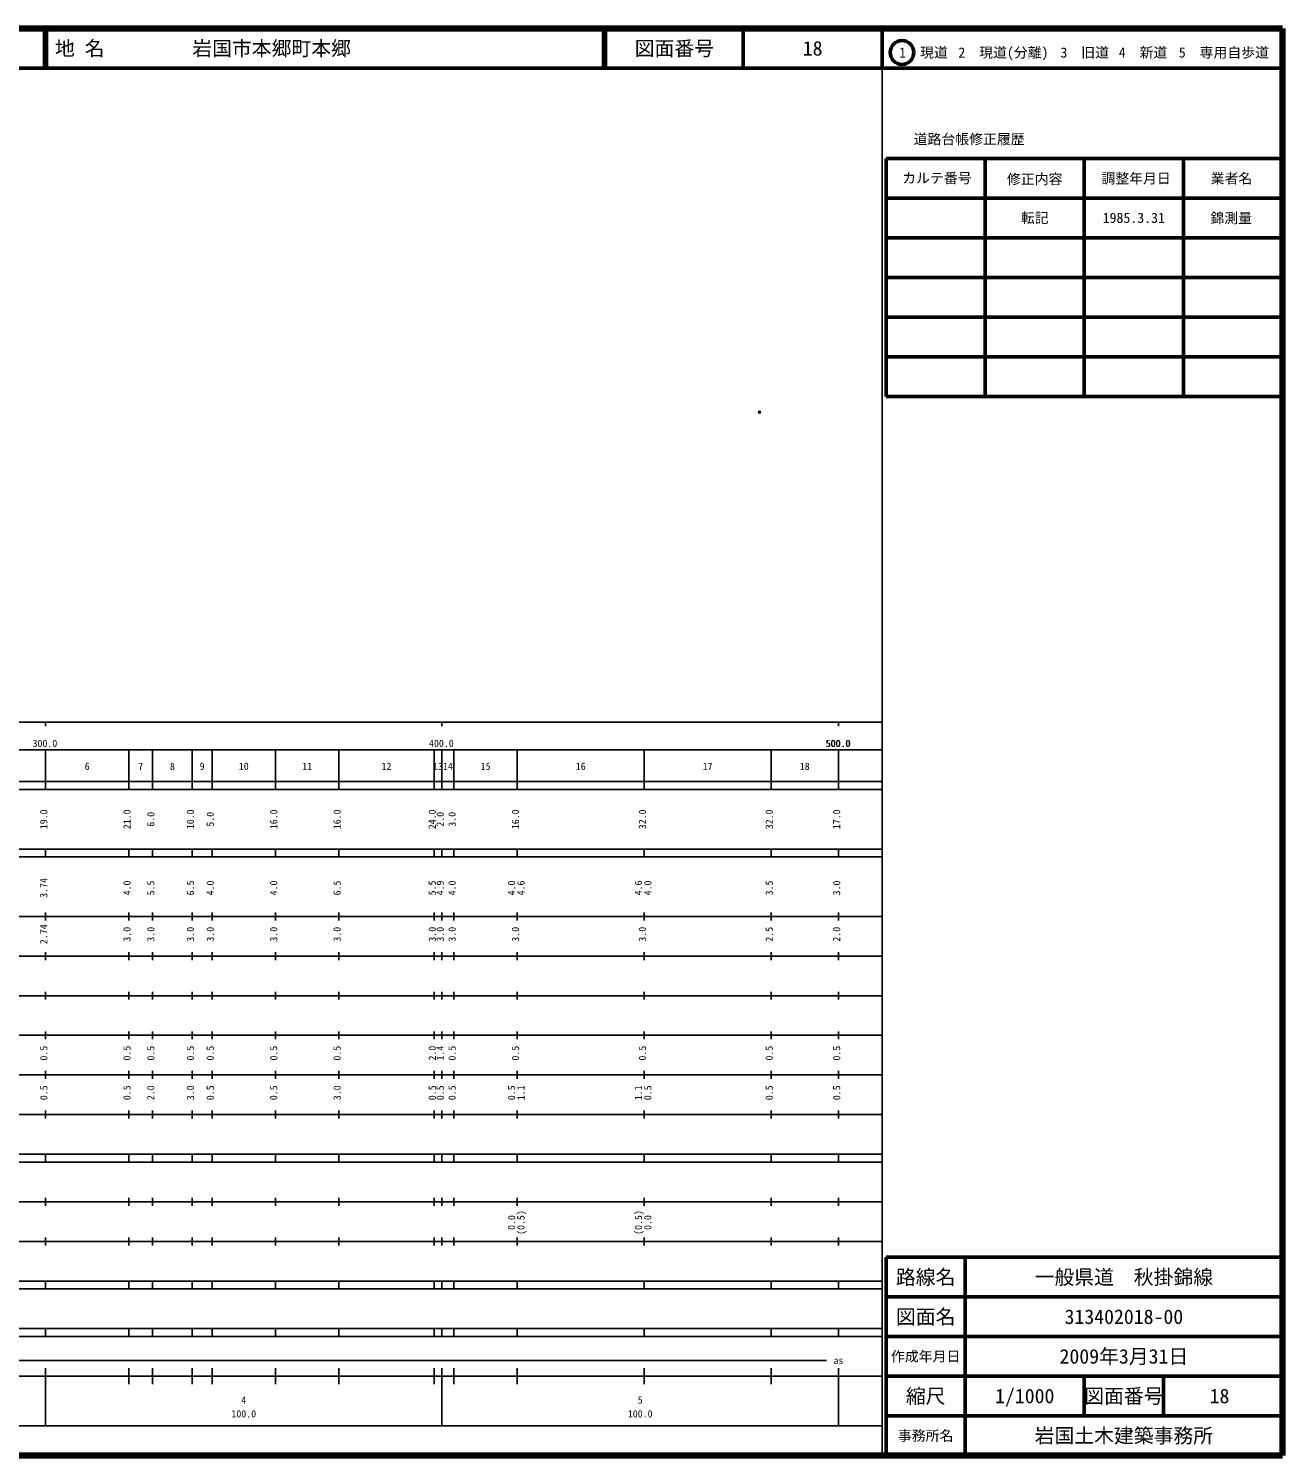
# Model space of a CAD drawing. Units: millimetres on the paper. Extents: x 40 to 680, y 20 to 380.
# Drawn here: x 363.7 to 680, y 20 to 380 of the extents above; entities that cross this region are included whole.
import ezdxf
from ezdxf.enums import TextEntityAlignment as Align

# ---------------------------------------------------------------- set-up
doc = ezdxf.new("R2010")
doc.units = ezdxf.units.MM
doc.header["$PDMODE"] = 32
doc.header["$PDSIZE"] = 0.5
doc.layers.add('M-OTRS', color=6, linetype='Continuous')
doc.layers.add('M-TTL-TXT', color=7, linetype='Continuous')
for name, color, linetype, lineweight in [('M-TTL', 2, 'Continuous', 140), ('M-TTL-BAND', 7, 'Continuous', 25), ('M-TTL-FRAM', 2, 'Continuous', 50), ('M-TTL-LINE', 7, 'Continuous', 50)]:
    doc.layers.add(name, color=color, linetype=linetype, lineweight=lineweight)
doc.styles.add('ＭＳ ゴシック', font='')
doc.styles.get('ＭＳ ゴシック').set_extended_font_data('MS Gothic')

msp = doc.modelspace()

# ---------------------------------------------------------------- linework, layer by layer
at = {"layer": 'M-OTRS'}
msp.add_point((548.105, 283.211), dxfattribs=at)
at = {"layer": 'M-TTL'}
for p, q in [((680, 380), (40, 380)), ((680, 20), (680, 380)), ((40, 20), (680, 20))]:
    msp.add_line(p, q, dxfattribs=at)
at = {"layer": 'M-TTL-BAND'}
for p, q in [((579, 20), (579, 370)), ((40, 205), (579, 205)), ((368, 205), (368, 204)), ((468, 205), (468, 204)), ((568, 205), (568, 204)), ((68, 198), (579, 198)), ((368, 188), (368, 198)), ((389, 188), (389, 198)), ((395, 188), (395, 198)), ((405, 188), (405, 198)), ((410, 188), (410, 198)), ((426, 188), (426, 198)), ((442, 188), (442, 198)), ((466, 188), (466, 198)), ((468, 188), (468, 198)), ((471, 188), (471, 198)), ((487, 188), (487, 198)), ((519, 188), (519, 198)), ((551, 188), (551, 198)), ((568, 188), (568, 198)), ((40, 190), (579, 190)), ((40, 188), (579, 188)), ((40, 173), (579, 173)), ((368, 171), (368, 173)), ((389, 171), (389, 173)), ((395, 171), (395, 173)), ((405, 171), (405, 173)), ((410, 171), (410, 173)), ((426, 171), (426, 173)), ((442, 171), (442, 173)), ((466, 171), (466, 173)), ((468, 171), (468, 173)), ((471, 171), (471, 173)), ((487, 171), (487, 173)), ((519, 171), (519, 173)), ((551, 171), (551, 173)), ((568, 171), (568, 173)), ((40, 171), (579, 171)), ((40, 156), (579, 156)), ((368, 155), (368, 157)), ((389, 155), (389, 157)), ((395, 155), (395, 157)), ((405, 155), (405, 157)), ((410, 155), (410, 157)), ((426, 155), (426, 157)), ((442, 155), (442, 157)), ((466, 155), (466, 157)), ((468, 155), (468, 157)), ((471, 155), (471, 157)), ((487, 155), (487, 157)), ((519, 155), (519, 157)), ((551, 155), (551, 157)), ((568, 155), (568, 157)), ((46, 146), (579, 146)), ((368, 145), (368, 147)), ((389, 145), (389, 147)), ((395, 145), (395, 147)), ((405, 145), (405, 147)), ((410, 145), (410, 147)), ((426, 145), (426, 147)), ((442, 145), (442, 147)), ((466, 145), (466, 147)), ((468, 145), (468, 147)), ((471, 145), (471, 147)), ((487, 145), (487, 147)), ((519, 145), (519, 147)), ((551, 145), (551, 147)), ((568, 145), (568, 147)), ((368, 135), (368, 137)), ((389, 135), (389, 137)), ((395, 135), (395, 137)), ((405, 135), (405, 137)), ((410, 135), (410, 137)), ((426, 135), (426, 137)), ((442, 135), (442, 137)), ((466, 135), (466, 137)), ((468, 135), (468, 137)), ((471, 135), (471, 137)), ((487, 135), (487, 137)), ((519, 135), (519, 137)), ((551, 135), (551, 137)), ((568, 135), (568, 137)), ((52, 136), (579, 136)), ((46, 126), (579, 126)), ((368, 125), (368, 127)), ((389, 125), (389, 127)), ((395, 125), (395, 127)), ((405, 125), (405, 127)), ((410, 125), (410, 127)), ((426, 125), (426, 127)), ((442, 125), (442, 127)), ((466, 125), (466, 127)), ((468, 125), (468, 127)), ((471, 125), (471, 127)), ((487, 125), (487, 127)), ((519, 125), (519, 127)), ((551, 125), (551, 127)), ((568, 125), (568, 127)), ((52, 116), (579, 116)), ((368, 115), (368, 117)), ((389, 115), (389, 117)), ((395, 115), (395, 117)), ((405, 115), (405, 117)), ((410, 115), (410, 117)), ((426, 115), (426, 117)), ((442, 115), (442, 117)), ((466, 115), (466, 117)), ((468, 115), (468, 117)), ((471, 115), (471, 117)), ((487, 115), (487, 117)), ((519, 115), (519, 117)), ((551, 115), (551, 117)), ((568, 115), (568, 117)), ((46, 106), (579, 106)), ((368, 105), (368, 107)), ((389, 105), (389, 107)), ((395, 105), (395, 107)), ((405, 105), (405, 107)), ((410, 105), (410, 107)), ((426, 105), (426, 107)), ((442, 105), (442, 107)), ((466, 105), (466, 107)), ((468, 105), (468, 107)), ((471, 105), (471, 107)), ((487, 105), (487, 107)), ((519, 105), (519, 107)), ((551, 105), (551, 107)), ((568, 105), (568, 107)), ((40, 96), (579, 96)), ((40, 94), (579, 94)), ((368, 94), (368, 96)), ((389, 94), (389, 96)), ((395, 94), (395, 96)), ((405, 94), (405, 96)), ((410, 94), (410, 96)), ((426, 94), (426, 96)), ((442, 94), (442, 96)), ((466, 94), (466, 96)), ((468, 94), (468, 96)), ((471, 94), (471, 96)), ((487, 94), (487, 96)), ((519, 94), (519, 96)), ((551, 94), (551, 96)), ((568, 94), (568, 96)), ((49, 84), (579, 84)), ((368, 83), (368, 85)), ((389, 83), (389, 85)), ((395, 83), (395, 85)), ((405, 83), (405, 85)), ((410, 83), (410, 85)), ((426, 83), (426, 85)), ((442, 83), (442, 85)), ((466, 83), (466, 85)), ((468, 83), (468, 85)), ((471, 83), (471, 85)), ((487, 83), (487, 85)), ((519, 83), (519, 85)), ((551, 83), (551, 85)), ((568, 83), (568, 85)), ((40, 74), (579, 74)), ((368, 73), (368, 75)), ((389, 73), (389, 75)), ((395, 73), (395, 75)), ((405, 73), (405, 75)), ((410, 73), (410, 75)), ((426, 73), (426, 75)), ((442, 73), (442, 75)), ((466, 73), (466, 75)), ((468, 73), (468, 75)), ((471, 73), (471, 75)), ((487, 73), (487, 75)), ((519, 73), (519, 75)), ((551, 73), (551, 75)), ((568, 73), (568, 75)), ((40, 64), (579, 64)), ((40, 62), (579, 62)), ((368, 62), (368, 64)), ((389, 62), (389, 64)), ((395, 62), (395, 64)), ((405, 62), (405, 64)), ((410, 62), (410, 64)), ((426, 62), (426, 64)), ((442, 62), (442, 64)), ((466, 62), (466, 64)), ((468, 62), (468, 64)), ((471, 62), (471, 64)), ((487, 62), (487, 64)), ((519, 62), (519, 64)), ((551, 62), (551, 64)), ((568, 62), (568, 64)), ((40, 52), (579, 52)), ((368, 50), (368, 52)), ((389, 50), (389, 52)), ((395, 50), (395, 52)), ((405, 50), (405, 52)), ((410, 50), (410, 52)), ((426, 50), (426, 52)), ((442, 50), (442, 52)), ((466, 50), (466, 52)), ((468, 50), (468, 52)), ((471, 50), (471, 52)), ((487, 50), (487, 52)), ((519, 50), (519, 52)), ((551, 50), (551, 52)), ((568, 50), (568, 52)), ((40, 50), (579, 50)), ((71, 44), (565, 44)), ((40, 40), (579, 40)), ((368, 27.5), (368, 42)), ((389, 38), (389, 42)), ((395, 38), (395, 42)), ((405, 38), (405, 42)), ((410, 38), (410, 42)), ((426, 38), (426, 42)), ((442, 38), (442, 42)), ((466, 38), (466, 42)), ((468, 27.5), (468, 42)), ((471, 38), (471, 42)), ((487, 38), (487, 42)), ((519, 38), (519, 42)), ((551, 38), (551, 42)), ((568, 27.5), (568, 42)), ((68, 27.5), (579, 27.5))]:
    msp.add_line(p, q, dxfattribs=at)
at = {"layer": 'M-TTL-FRAM'}
for p, q in [((580, 347.197), (580, 287.197)), ((580, 347.197), (680, 347.197)), ((580, 287.197), (680, 287.197)), ((680, 70), (580, 70)), ((580, 70), (580, 20))]:
    msp.add_line(p, q, dxfattribs=at)
at = {"layer": 'M-TTL-LINE'}
for p, q in [((367.75, 380), (367.75, 370)), ((368.25, 380), (368.25, 370)), ((508.747, 380), (508.747, 370)), ((509.247, 380), (509.247, 370)), ((543.997, 380), (543.997, 370)), ((579, 380), (579, 370)), ((40, 370), (680, 370)), ((605, 347.197), (605, 287.197)), ((630, 347.197), (630, 287.197)), ((655, 347.197), (655, 287.197)), ((580, 337.197), (680, 337.197)), ((580, 327.197), (680, 327.197)), ((580, 317.197), (680, 317.197)), ((580, 307.197), (680, 307.197)), ((580, 297.197), (680, 297.197)), ((600, 70), (600, 20)), ((680, 60), (580, 60)), ((680, 50), (580, 50)), ((680, 40), (580, 40)), ((630, 40), (630, 30)), ((650, 40), (650, 30)), ((680, 30), (580, 30))]:
    msp.add_line(p, q, dxfattribs=at)
msp.add_circle((584.031, 373.958), 3, dxfattribs=at)

# ---------------------------------------------------------------- texts
at = {"layer": 'M-TTL-BAND', "style": 'ＭＳ ゴシック'}
for s, p in [('300.0', (367.844, 198.195)), ('400.0', (467.844, 198.195)), ('500.0', (567.844, 198.195)), ('500.0', (568, 198.195)), ('6', (378.5, 192.405)), ('7', (392, 192.405)), ('8', (400, 192.405)), ('9', (407.5, 192.405)), ('10', (418, 192.405)), ('11', (434, 192.405)), ('12', (454, 192.405)), ('13', (467, 192.405)), ('14', (469.5, 192.405)), ('15', (479, 192.405)), ('16', (503, 192.405)), ('17', (535, 192.405)), ('18', (559.5, 192.405)), ('as', (568, 42.5)), ('4', (418, 32.523)), ('5', (518, 32.523)), ('100.0', (418, 29.033)), ('100.0', (518, 29.033))]:
    msp.add_text(s, height=1.833, dxfattribs=at).set_placement(p, align=Align.BOTTOM_CENTER)
for s, p in [('19.0', (369, 180.5)), ('21.0', (390, 180.5)), ('6.0', (396, 180.5)), ('10.0', (406, 180.5)), ('5.0', (411, 180.5)), ('16.0', (427, 180.5)), ('16.0', (443, 180.5)), ('24.0', (467, 180.5)), ('2.0', (469, 180.5)), ('3.0', (472, 180.5)), ('16.0', (488, 180.5)), ('32.0', (520, 180.5)), ('32.0', (552, 180.5)), ('17.0', (569, 180.5)), ('3.74', (369, 163.174)), ('4.0', (390, 163.174)), ('5.5', (396, 163.174)), ('6.5', (406, 163.174)), ('4.0', (411, 163.174)), ('4.0', (427, 163.174)), ('6.5', (443, 163.174)), ('5.5', (467, 163.174)), ('4.9', (469, 163.174)), ('4.0', (472, 163.174)), ('4.0', (487, 163.174)), ('4.6', (489.37, 163.174)), ('4.6', (519, 163.174)), ('4.0', (521.37, 163.174)), ('3.5', (552, 163.174)), ('3.0', (569, 163.174)), ('2.74', (369, 151.5)), ('3.0', (390, 151.5)), ('3.0', (396, 151.5)), ('3.0', (406, 151.5)), ('3.0', (411, 151.5)), ('3.0', (427, 151.5)), ('3.0', (443, 151.5)), ('3.0', (467, 151.5)), ('3.0', (469, 151.5)), ('3.0', (472, 151.5)), ('3.0', (488, 151.5)), ('3.0', (520, 151.5)), ('2.5', (552, 151.5)), ('2.0', (569, 151.5)), ('0.5', (369, 121.5)), ('0.5', (390, 121.5)), ('0.5', (396, 121.5)), ('0.5', (406, 121.5)), ('0.5', (411, 121.5)), ('0.5', (427, 121.5)), ('0.5', (443, 121.5)), ('2.0', (467, 121.5)), ('1.4', (469, 121.5)), ('0.5', (472, 121.5)), ('0.5', (488, 121.5)), ('0.5', (520, 121.5)), ('0.5', (552, 121.5)), ('0.5', (569, 121.5)), ('0.5', (369, 111.5)), ('0.5', (390, 111.5)), ('2.0', (396, 111.5)), ('3.0', (406, 111.5)), ('0.5', (411, 111.5)), ('0.5', (427, 111.5)), ('3.0', (443, 111.5)), ('0.5', (467, 111.5)), ('0.5', (469, 111.5)), ('0.5', (472, 111.5)), ('0.5', (487, 111.5)), ('1.1', (489.37, 111.5)), ('1.1', (519, 111.5)), ('0.5', (521.37, 111.5)), ('0.5', (552, 111.5)), ('0.5', (569, 111.5)), ('0.0', (487, 78.764)), ('(0.5)', (489.37, 78.764)), ('(0.5)', (519, 78.764)), ('0.0', (521.37, 78.764))]:
    msp.add_text(s, height=1.833, rotation=90, dxfattribs=at).set_placement(p, align=Align.BOTTOM_CENTER)
at = {"layer": 'M-TTL-TXT', "style": 'ＭＳ ゴシック'}
for s, p in [('地 名', (370.38, 375)), ('岩国市本郷町本郷', (405.024, 375))]:
    msp.add_text(s, height=3.666, dxfattribs=at).set_placement(p, align=Align.MIDDLE_LEFT)
for s, height, p in [('図面番号', 3.666, (526.622, 375)), ('18', 3.666, (561.497, 375)), ('1\u3000現道', 2.566, (589.448, 373.958)), ('2\u3000現道(分離)', 2.566, (609.619, 373.958)), ('3\u3000旧道', 2.566, (630.121, 373.958)), ('4\u3000新道', 2.566, (644.824, 373.958)), ('5\u3000専用自歩道', 2.566, (665.228, 373.958)), ('道路台帳修正履歴', 2.566, (600.968, 352.113)), ('カルテ番号', 2.566, (592.839, 342.277)), ('修正内容', 2.566, (617.509, 342.023)), ('調整年月日', 2.566, (643.089, 342.197)), ('業者名', 2.566, (667.134, 342.197)), ('転記', 2.566, (617.5, 332.245)), ('1985.3.31', 2.566, (642.5, 332.245)), ('錦測量', 2.566, (667.077, 332.189)), ('路線名', 3.666, (590, 65)), ('路線名', 3.666, (590, 65)), ('一般県道\u3000秋掛錦線', 3.666, (640, 65)), ('図面名', 3.666, (590, 55)), ('図面名', 3.666, (590, 55)), ('313402018-00', 3.666, (640, 55)), ('2009年3月31日', 3.666, (640, 45)), ('作成年月日', 2.566, (590, 45)), ('作成年月日', 2.566, (590, 45)), ('縮尺', 3.666, (590, 35)), ('縮尺', 3.666, (590, 35)), ('1/1000', 3.666, (615, 35)), ('図面番号', 3.666, (640, 35)), ('図面番号', 3.666, (640, 35)), ('18', 3.666, (664.125, 35)), ('事務所名', 2.566, (590, 25)), ('事務所名', 2.566, (590, 25)), ('岩国土木建築事務所', 3.666, (640, 25))]:
    msp.add_text(s, height=height, dxfattribs=at).set_placement(p, align=Align.MIDDLE_CENTER)

doc.saveas('drawing.dxf')
